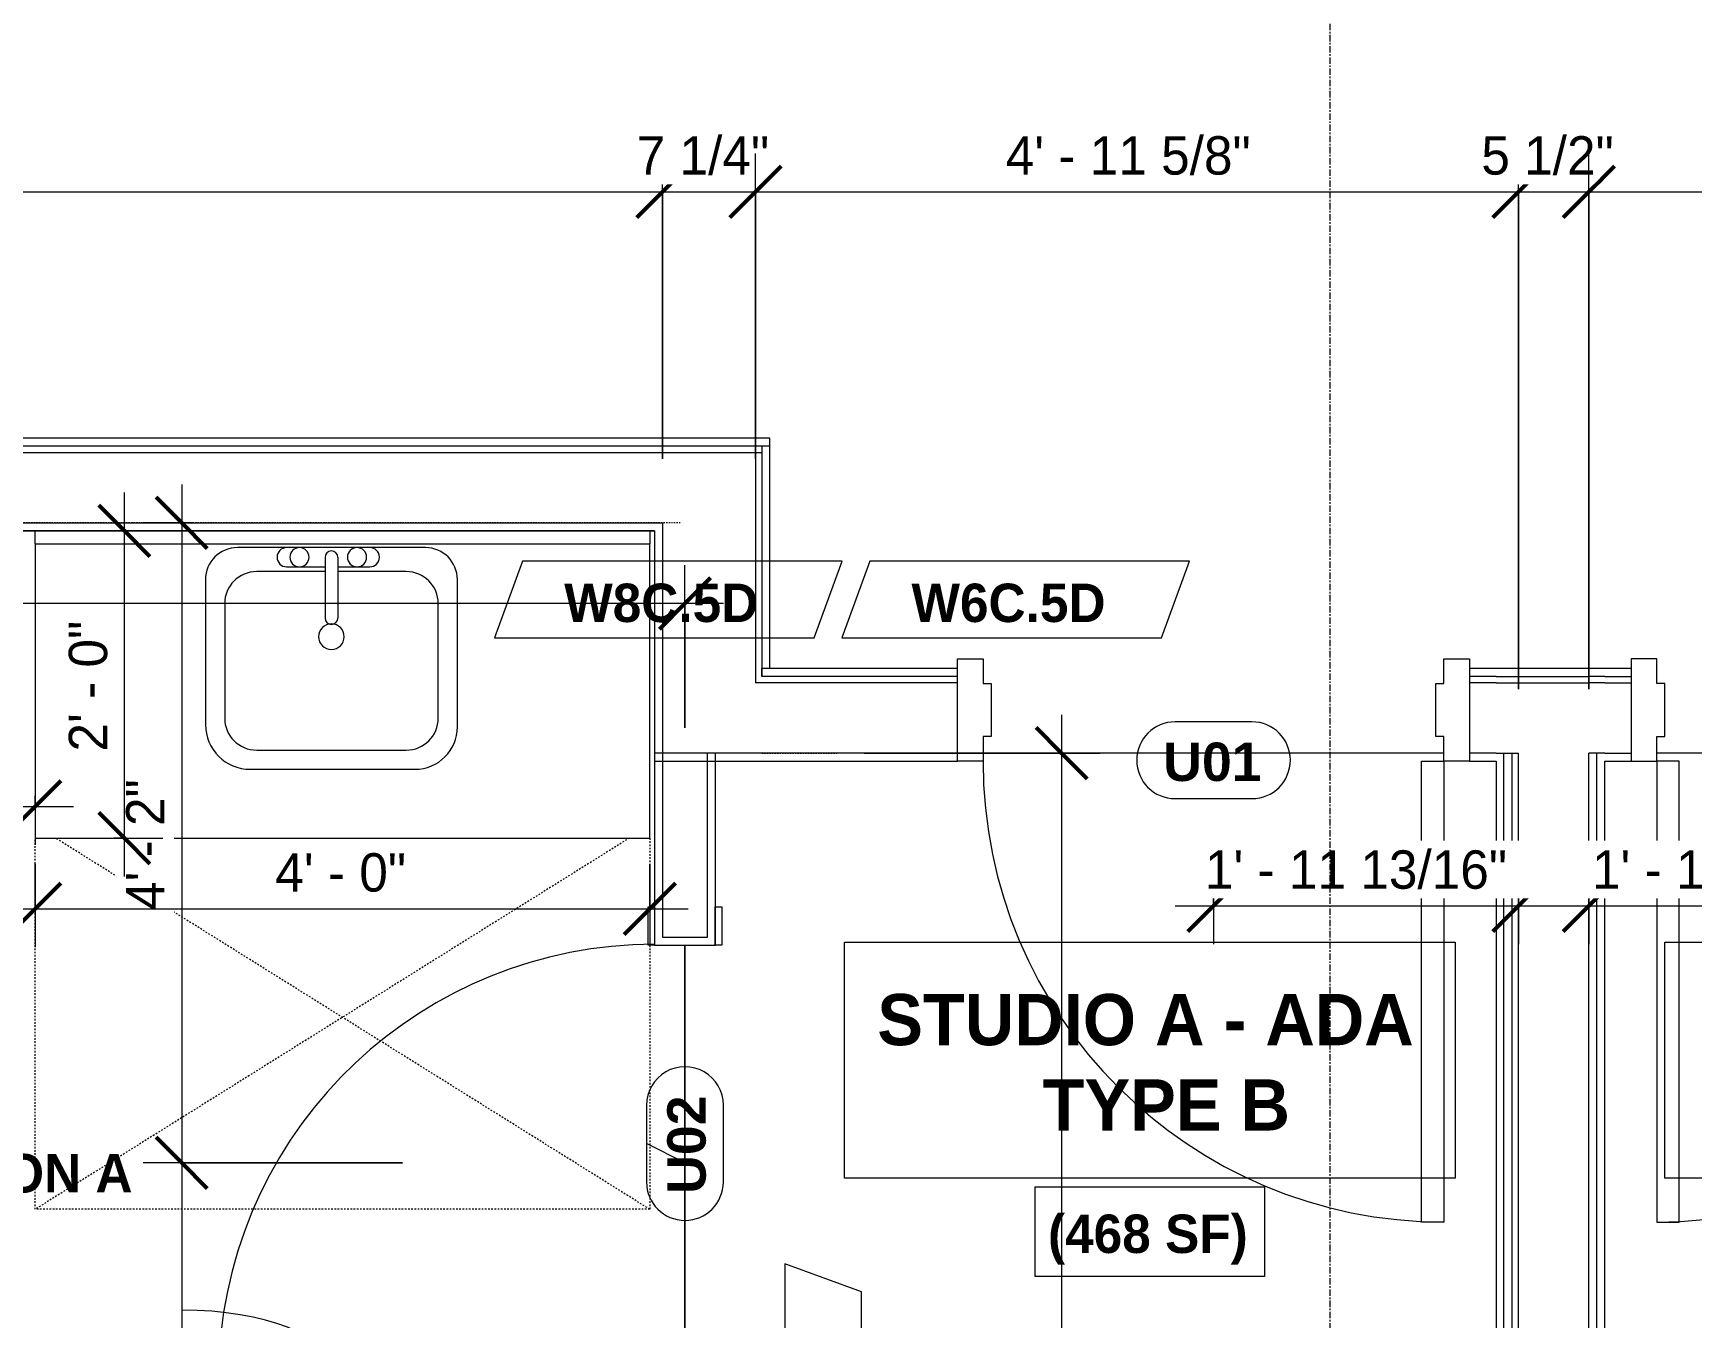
# Model space of a CAD drawing. Header units: inches. Extents: x -4058 to -1781, y 9814 to 12264.
# Drawn here: x -3255.6 to -3126.1, y 10311.9 to 10412.3 of the extents above; entities that cross this region are included whole.
import ezdxf

# ---------------------------------------------------------------- set-up
doc = ezdxf.new("R2010")
doc.units = ezdxf.units.IN
doc.header["$MEASUREMENT"] = 0
for name, pattern in [('Dash', [0.25, 0.125, -0.125]), ('Dash 3_32_', [0.1875, 0.09375, -0.09375]), ('Grid Line 1_2_', [0.875, 0.5, -0.125, 0.125, -0.125])]:
    doc.linetypes.add(name, pattern=pattern)
for name, color, linetype, lineweight in [('0-1', 7, 'Continuous', 5), ('0-2', 7, 'Continuous', 9), ('A-ANNO-DIMS', 211, 'Continuous', 9), ('A-ANNO-DIMS-32', 211, 'Continuous', 9), ('A-AREA-IDEN', 2, 'Continuous', 9), ('A-DETL-1', 90, 'Dash 3_32_', 9), ('A-DOOR-1', 7, 'Continuous', 9), ('A-DOOR-2', 31, 'Continuous', 9), ('A-DOOR-FRAM-1', 7, 'Continuous', 9), ('A-DOOR-IDEN', 31, 'Continuous', 9), ('A-FLOR-2', 192, 'Continuous', 9), ('A-GENM', 5, 'Continuous', 9), ('A-GENM-2', 147, 'Dash', 9), ('A-WALL-1', 7, 'Continuous', 9), ('A-WALL-2', 113, 'Continuous', 9), ('A-WALL-IDEN', 211, 'Continuous', 9), ('I-WALL-3', 7, 'Continuous', 9), ('P-SANR-FIXT', 6, 'Continuous', 9), ('Q-CASE', 31, 'Continuous', 9), ('S-GRID-1', 1, 'Grid Line 1_2_', 9)]:
    doc.layers.add(name, color=color, linetype=linetype, lineweight=lineweight)
doc.styles.add('Arial_B', font='arialbd.ttf', dxfattribs={"height": 3})
doc.styles.add('Century Gothic', font='ufonts.com_century-gothic.ttf', dxfattribs={"height": 3})
doc.styles.add('Century Gothic_B', font='GOTHICB.TTF', dxfattribs={"height": 4})
doc.styles.add('Century Gothic_B_1', font='GOTHICB.TTF', dxfattribs={"height": 3})
doc.dimstyles.new('MARKETING_DIMENSION', dxfattribs={"dimscale": 12, "dimtxt": 3.132505, "dimasz": 0.333333, "dimexe": 0.25, "dimexo": 0.166667, "dimgap": 0.041667, "dimtad": 1, "dimdec": 4, "dimrnd": 0.0625, "dimzin": 3, "dimdsep": 46, "dimlunit": 4, "dimtxsty": 'Century Gothic', "dimblk1": 'OBLIQUE', "dimblk2": 'OBLIQUE', "dimsah": 1, "dimcen": 0.09, "dimdle": 0.25, "dimazin": 0, "dimtfac": 1, "dimtdec": 4, "dimtix": 1, "dimtmove": 0, "dimatfit": 3, "dimfxl": 1, "dimtvp": 1, "dimtfill": 1, "dimfrac": 2, "dimtolj": 1, "dimtzin": 0, "dimarcsym": 2})
doc.dimstyles.new('THE_DIMENSION_STRING', dxfattribs={"dimscale": 12, "dimtxt": 3.132505, "dimasz": 0.333333, "dimexe": 0.25, "dimexo": 0.166667, "dimgap": 0.041667, "dimtad": 1, "dimdec": 4, "dimrnd": 0.0625, "dimzin": 3, "dimdsep": 46, "dimlunit": 4, "dimtxsty": 'Century Gothic', "dimblk1": 'OBLIQUE', "dimblk2": 'OBLIQUE', "dimsah": 1, "dimcen": 0.09, "dimdle": 0.25, "dimazin": 0, "dimtfac": 1, "dimtdec": 4, "dimtix": 1, "dimtmove": 0, "dimatfit": 3, "dimfxl": 1, "dimtvp": 1, "dimtfill": 1, "dimfrac": 2, "dimtolj": 1, "dimtzin": 0, "dimarcsym": 2})
doc.dimstyles.new('THE_DIMENSION_STRING_1', dxfattribs={"dimscale": 12, "dimtxt": 3.132505, "dimasz": 0.333333, "dimexe": 0.25, "dimexo": 0.166667, "dimgap": 0.041667, "dimtad": 1, "dimdec": 4, "dimrnd": 0.0625, "dimzin": 3, "dimdsep": 46, "dimlunit": 4, "dimtxsty": 'Century Gothic', "dimblk1": 'OBLIQUE', "dimblk2": 'OBLIQUE', "dimsah": 1, "dimcen": 0.09, "dimdle": 0.25, "dimazin": 0, "dimtfac": 1, "dimtdec": 4, "dimtix": 1, "dimtmove": 1, "dimatfit": 3, "dimfxl": 1, "dimtvp": 1, "dimtfill": 1, "dimfrac": 2, "dimtolj": 1, "dimtzin": 0, "dimarcsym": 2})
doc.dimstyles.new('THE_DIMENSION_STRING_3', dxfattribs={"dimscale": 12, "dimtxt": 3.132505, "dimasz": 0.333333, "dimexe": 0.25, "dimexo": 0.166667, "dimgap": 0.041667, "dimtad": 1, "dimdec": 4, "dimrnd": 0.0625, "dimzin": 3, "dimdsep": 46, "dimlunit": 4, "dimtxsty": 'Century Gothic', "dimblk1": 'OBLIQUE', "dimblk2": 'OBLIQUE', "dimsah": 1, "dimcen": 0.09, "dimdle": 0.25, "dimazin": 0, "dimtfac": 1, "dimtdec": 4, "dimtix": 1, "dimtmove": 0, "dimatfit": 3, "dimfxl": 1, "dimtvp": 1, "dimtfill": 1, "dimfrac": 2, "dimtolj": 1, "dimtzin": 0, "dimarcsym": 2})
doc.dimstyles.new('THE_DIMENSION_STRING_4', dxfattribs={"dimscale": 12, "dimtxt": 3.132505, "dimasz": 0.333333, "dimexe": 0.25, "dimexo": 0.166667, "dimgap": 0.041667, "dimtad": 1, "dimdec": 4, "dimrnd": 0.0625, "dimzin": 3, "dimdsep": 46, "dimlunit": 4, "dimtxsty": 'Century Gothic', "dimblk1": 'OBLIQUE', "dimblk2": 'OBLIQUE', "dimsah": 1, "dimcen": 0.09, "dimdle": 0.25, "dimazin": 0, "dimtfac": 1, "dimtdec": 4, "dimtix": 1, "dimtmove": 0, "dimatfit": 3, "dimfxl": 1, "dimtvp": 1, "dimtfill": 1, "dimfrac": 2, "dimtolj": 1, "dimtzin": 0, "dimarcsym": 2})

# ---------------------------------------------------------------- blocks, each defined once
blk = doc.blocks.new('HOLLOW METAL - UNIT DOOR-2191977-UNIT PLANS - 1ST FLOOR')
at = {"layer": 'A-DOOR-1'}
for p, q in [((16.25, -3.875), (18, -3.875)), ((16.25, -39.875), (16.25, -3.875)), ((18, -3.875), (18, -39.875)), ((18, -39.875), (16.25, -39.875))]:
    blk.add_line(p, q, dxfattribs=at)
blk.add_arc((18, -3.875), 36, 180, 270, dxfattribs=at)
at = {"layer": 'A-DOOR-FRAM-1'}
for p, q in [((-20, 4.125), (-18, 4.125)), ((-20, -3.875), (-20, 4.125)), ((-18, 4.125), (-18, 2.1875)), ((18, 4.125), (20, 4.125)), ((18, 2.1875), (18, 4.125)), ((20, 4.125), (20, -3.875)), ((-18, 2.1875), (-17.375, 2.1875)), ((-17.375, 2.1875), (-17.375, -1.9375)), ((17.375, 2.1875), (18, 2.1875)), ((17.375, -1.9375), (17.375, 2.1875)), ((-18, -1.9375), (-18, -3.875)), ((-17.375, -1.9375), (-18, -1.9375)), ((18, -1.9375), (17.375, -1.9375)), ((18, -3.875), (18, -1.9375)), ((-18, -3.875), (-20, -3.875)), ((20, -3.875), (18, -3.875))]:
    blk.add_line(p, q, dxfattribs=at)
blk = doc.blocks.new('HOLLOW METAL - UNIT DOOR-2191978-UNIT PLANS - 1ST FLOOR')
at = {"layer": 'A-DOOR-1'}
for p, q in [((18, 39.875), (16.25, 39.875)), ((16.25, 39.875), (16.25, 3.875)), ((18, 3.875), (18, 39.875)), ((16.25, 3.875), (18, 3.875))]:
    blk.add_line(p, q, dxfattribs=at)
blk.add_arc((18, 3.875), 36, 90, 180, dxfattribs=at)
at = {"layer": 'A-DOOR-FRAM-1'}
for p, q in [((-18, 3.875), (-20, 3.875)), ((-20, 3.875), (-20, -4.125)), ((-18, 1.9375), (-18, 3.875)), ((18, 3.875), (18, 1.9375)), ((20, 3.875), (18, 3.875)), ((20, -4.125), (20, 3.875)), ((-17.375, 1.9375), (-18, 1.9375)), ((-17.375, -2.1875), (-17.375, 1.9375)), ((18, 1.9375), (17.375, 1.9375)), ((17.375, 1.9375), (17.375, -2.1875)), ((-18, -4.125), (-18, -2.1875)), ((-18, -2.1875), (-17.375, -2.1875)), ((17.375, -2.1875), (18, -2.1875)), ((18, -2.1875), (18, -4.125)), ((-20, -4.125), (-18, -4.125)), ((18, -4.125), (20, -4.125))]:
    blk.add_line(p, q, dxfattribs=at)
blk = doc.blocks.new('CTR - 1st Phase - Common Walls_rvt-1-UNIT PLANS - 1ST FLOOR')
at = {"layer": 'A-WALL-1'}
for p, q in [((-3412.76, 10380.04), (-3207.1, 10380.04)), ((-3207.1, 10380.04), (-3198.72, 10380.04)), ((-3198.72, 10380.04), (-3198.1, 10380.04)), ((-3198.72, 10380.04), (-3198.72, 10379.54)), ((-3198.72, 10380.04), (-3198.72, 10379.54)), ((-3412.76, 10379.54), (-3207.1, 10379.54)), ((-3207.1, 10379.54), (-3206.47, 10379.54)), ((-3206.47, 10379.54), (-3199.22, 10379.54)), ((-3199.22, 10379.54), (-3198.72, 10379.54)), ((-3199.22, 10379.54), (-3199.22, 10361.54)), ((-3198.72, 10379.54), (-3198.72, 10362.66)), ((-3334.79, 10374.04), (-3207.1, 10374.04)), ((-3207.1, 10374.04), (-3206.47, 10374.04)), ((-3206.47, 10374.04), (-3206.47, 10356.04)), ((-3198.1, 10362.66), (-3198.72, 10362.66)), ((-3198.72, 10362.04), (-3198.72, 10362.66)), ((-3198.72, 10362.66), (-3198.72, 10362.04)), ((-3198.1, 10362.04), (-3198.72, 10362.04)), ((-3183.44, 10362.04), (-3198.1, 10362.04)), ((-3141.37, 10362.04), (-3143.44, 10362.04)), ((-3141.37, 10362.04), (-3134.12, 10362.04)), ((-3132.87, 10362.04), (-3134.12, 10362.04)), ((-3132.87, 10362.04), (-3130.81, 10362.04)), ((-3198.72, 10361.54), (-3199.22, 10361.54)), ((-3198.1, 10361.54), (-3198.72, 10361.54)), ((-3183.44, 10361.54), (-3198.1, 10361.54)), ((-3141.37, 10361.54), (-3143.44, 10361.54)), ((-3141.37, 10361.54), (-3139.62, 10361.54)), ((-3139.62, 10361.54), (-3134.12, 10361.54)), ((-3132.87, 10361.54), (-3134.12, 10361.54)), ((-3132.87, 10361.54), (-3130.81, 10361.54)), ((-3199.22, 10356.04), (-3206.47, 10356.04)), ((-3198.1, 10356.04), (-3199.22, 10356.04)), ((-3183.44, 10356.04), (-3198.1, 10356.04)), ((-3141.37, 10356.04), (-3143.44, 10356.04)), ((-3141.37, 10356.04), (-3140.75, 10356.04)), ((-3140.75, 10017.09), (-3140.75, 10356.04)), ((-3140.75, 10356.04), (-3140.12, 10356.04)), ((-3140.12, 10017.09), (-3140.12, 10356.04)), ((-3140.12, 10356.04), (-3139.62, 10356.04)), ((-3139.62, 10017.09), (-3139.62, 10356.04)), ((-3134.12, 10017.09), (-3134.12, 10356.04)), ((-3133.5, 10356.04), (-3134.12, 10356.04)), ((-3133.5, 10017.09), (-3133.5, 10356.04)), ((-3132.87, 10356.04), (-3133.5, 10356.04)), ((-3132.87, 10356.04), (-3130.81, 10356.04))]:
    blk.add_line(p, q, dxfattribs=at)
at = {"layer": 'I-WALL-3'}
for p, q in [((-3207.1, 10380.66), (-3412.76, 10380.66)), ((-3198.1, 10380.66), (-3207.1, 10380.66)), ((-3198.1, 10380.04), (-3198.1, 10380.66)), ((-3198.1, 10362.66), (-3198.1, 10380.04)), ((-3295.79, 10373.41), (-3207.1, 10373.41)), ((-3207.1, 10373.41), (-3207.1, 10355.41)), ((-3183.44, 10362.66), (-3198.1, 10362.66)), ((-3141.37, 10362.66), (-3143.44, 10362.66)), ((-3134.12, 10362.66), (-3141.37, 10362.66)), ((-3133.5, 10362.66), (-3134.12, 10362.66)), ((-3132.87, 10362.66), (-3133.5, 10362.66)), ((-3130.81, 10362.66), (-3132.87, 10362.66)), ((-3207.1, 10355.41), (-3206.47, 10355.41)), ((-3206.47, 10355.41), (-3198.1, 10355.41)), ((-3198.1, 10355.41), (-3183.44, 10355.41)), ((-3143.44, 10355.41), (-3141.37, 10355.41)), ((-3141.37, 10355.41), (-3141.37, 10017.09)), ((-3132.87, 10017.09), (-3132.87, 10355.41)), ((-3132.87, 10355.41), (-3130.81, 10355.41))]:
    blk.add_line(p, q, dxfattribs=at)
at = {"layer": '0-2'}
blk.add_blockref('HOLLOW METAL - UNIT DOOR-2191977-UNIT PLANS - 1ST FLOOR', (-3163.44, 10359.29), dxfattribs=at)
at = {"layer": '0-2', "rotation": 180}
blk.add_blockref('HOLLOW METAL - UNIT DOOR-2191978-UNIT PLANS - 1ST FLOOR', (-3110.81, 10359.29), dxfattribs=at)
blk = doc.blocks.new('M_Sink Vanity-Square - 500 x 440mm-1352614-UNIT PLANS - 1ST FLOOR')
at = {"layer": 'P-SANR-FIXT'}
for p, q in [((7.96, 7.09), (-6.72, 7.09)), ((3.62, 7.09), (-2.88, 7.09)), ((0.12, 5.22), (-5.22, 5.22)), ((-2.88, 5.59), (0.12, 5.59)), ((0.12, 6.33), (0.12, 1.59)), ((1.12, 6.33), (1.12, 1.59)), ((1.12, 5.59), (3.62, 5.59)), ((6.46, 5.22), (1.12, 5.22)), ((-9.22, 4.59), (-9.22, -6.73)), ((10.46, -6.91), (10.46, 4.59)), ((-7.72, 2.72), (-7.72, -6.23)), ((8.96, -6.23), (8.96, 2.72)), ((-5.22, -8.73), (6.46, -8.73)), ((-5.72, -10.23), (7.14, -10.23))]:
    blk.add_line(p, q, dxfattribs=at)
for centre, radius, start, end in [((-6.72, 4.59), 2.5, 90, 180), ((-2.88, 6.34), 0.75, 90, 270), ((-1.88, 6.34), 0.75, 360, 180), ((0.62, 6.33), 0.5, 360, 180), ((2.62, 6.34), 0.75, 360, 180), ((3.62, 6.34), 0.75, 270, 90), ((7.96, 4.59), 2.5, 360, 90), ((-5.22, 2.72), 2.5, 90, 180), ((-1.88, 6.34), 0.75, 180, 0), ((2.62, 6.34), 0.75, 180, 360), ((6.46, 2.72), 2.5, 0, 90), ((0.62, 1.59), 0.5, 180, 0), ((0.62, 0.13), 1, 360, 180), ((0.62, 0.13), 1, 180, 0), ((-5.22, -6.23), 2.5, 180, 270), ((6.46, -6.23), 2.5, 270, 0), ((-5.72, -6.73), 3.5, 180, 270), ((7.14, -6.91), 3.32, 270, 0)]:
    blk.add_arc(centre, radius, start, end, dxfattribs=at)
blk = doc.blocks.new('Bath Vanity - Bath Vanity 48_-2551079-UNIT PLANS - 1ST FLOOR')
at = {"layer": 'Q-CASE'}
for p, q in [((-23.26, -1), (-23.26, -24)), ((24.74, -24), (24.74, -1)), ((-23.26, -24), (24.74, -24))]:
    blk.add_line(p, q, dxfattribs=at)
blk = doc.blocks.new('ADA Clearances - 30_x48_-V47-UNIT PLANS - 1ST FLOOR')
at = {"layer": 'A-GENM-2'}
for p, q in [((15, 24), (-14, -22.41)), ((-14, 24), (-8.63, 24)), ((-5.63, 24), (15, 24)), ((15, 24), (15, -24)), ((-14, 22.41), (15, -24)), ((15, -24), (-14, -24))]:
    blk.add_line(p, q, dxfattribs=at)
blk = doc.blocks.new('BATHROOM MIRROR - BATHROOM MIRROR 48_-3124766-UNIT PLANS - 1ST FLOOR')
at = {"layer": 'Q-CASE'}
for p, q in [((24.74, 24), (-23.26, 24)), ((-23.26, 23), (-23.26, 24)), ((24.74, 24), (24.74, 23)), ((-23.26, 23), (24.74, 23))]:
    blk.add_line(p, q, dxfattribs=at)
blk = doc.blocks.new('SWING - SINGLE - FLUSH - SWING - FLUSH - 2-10 x 6-8 - PRIVACY-4202132-UNIT PLANS - 1ST FLOOR')
at = {"layer": 'A-DOOR-2'}
for p, q in [((-20, 2.37), (-20, 2.87)), ((-20, 2.87), (-17, 2.87)), ((-17, 2.87), (-17, 2.37)), ((17, 2.37), (17, 2.87)), ((17, 2.87), (20, 2.87)), ((20, 2.87), (20, 2.37)), ((-17, 2.37), (-20, 2.37)), ((20, 2.37), (17, 2.37)), ((-20, -2.38), (-17, -2.38)), ((-20, -2.88), (-20, -2.38)), ((-17, -2.38), (-17, -2.88)), ((15, -2.38), (15, -36.38)), ((17, -2.38), (15, -2.38)), ((17, -2.38), (17, -36.38)), ((17, -2.38), (20, -2.38)), ((17, -2.88), (17, -2.38)), ((20, -2.38), (20, -2.88)), ((-17, -2.88), (-20, -2.88)), ((20, -2.88), (17, -2.88)), ((17, -36.38), (15, -36.38))]:
    blk.add_line(p, q, dxfattribs=at)
blk.add_arc((17, -2.38), 34.07, 180, 266.6343, dxfattribs=at)
blk = doc.blocks.new('DIMBLOCK33-UNIT PLANS - 1ST FLOOR')
at = {"layer": 'A-ANNO-DIMS-32', "lineweight": 50}
for p, q in [((-3244.03, 10374.04), (-3246.03, 10376.04)), ((-3244.03, 10374.04), (-3242.03, 10372.04)), ((-3244.03, 10324.04), (-3246.03, 10326.04)), ((-3244.03, 10324.04), (-3242.03, 10322.04))]:
    blk.add_line(p, q, dxfattribs=at)
at = {"layer": 'A-ANNO-DIMS-32'}
for p, q in [((-3244.03, 10377.04), (-3244.03, 10324.04)), ((-3243.2, 10374.04), (-3247.03, 10374.04)), ((-3244.03, 10374.04), (-3243.2, 10374.04)), ((-3226.78, 10324.04), (-3247.03, 10324.04)), ((-3244.03, 10324.04), (-3226.78, 10324.04))]:
    blk.add_line(p, q, dxfattribs=at)
at = {"layer": 'A-ANNO-DIMS-32', "color": 0, "insert": (-3248.38, 10343.79), "char_height": 3, "width": 12.5897, "attachment_point": 1, "rotation": 90, "line_spacing_factor": 0.984502, "style": 'Century Gothic', "bg_fill": 3, "box_fill_scale": 1.25, "bg_fill_color": 256, "bg_fill_true_color": 13158600, "bg_fill_transparency": 0}
blk.add_mtext('4\' - 2"', dxfattribs=at)
blk = doc.blocks.new('_Oblique')
at = {"color": 0, "linetype": 'ByBlock', "lineweight": -2}
blk.add_line((-0.5, -0.5), (0.5, 0.5), dxfattribs=at)
blk = doc.blocks.new('DIMBLOCK34-UNIT PLANS - 1ST FLOOR')
at = {"layer": 'A-ANNO-DIMS-32', "lineweight": 50}
for p, q in [((-3244.03, 10324.04), (-3246.03, 10326.04)), ((-3244.03, 10324.04), (-3242.03, 10322.04)), ((-3244.03, 10301.04), (-3246.03, 10303.04)), ((-3244.03, 10301.04), (-3242.03, 10299.04))]:
    blk.add_line(p, q, dxfattribs=at)
at = {"layer": 'A-ANNO-DIMS-32'}
for p, q in [((-3226.78, 10324.04), (-3247.03, 10324.04)), ((-3244.03, 10324.04), (-3244.03, 10301.04)), ((-3244.03, 10324.04), (-3226.78, 10324.04)), ((-3243.2, 10301.04), (-3247.03, 10301.04)), ((-3244.03, 10301.04), (-3243.2, 10301.04))]:
    blk.add_line(p, q, dxfattribs=at)
blk.add_ellipse((-3244.03, 10307.96), major_axis=(11.7, 0), ratio=0.391161, start_param=0, end_param=1.570796, dxfattribs=at)
at = {"layer": 'A-ANNO-DIMS-32', "color": 0, "insert": (-3233.72, 10295.14), "char_height": 3, "width": 15.394, "attachment_point": 1, "rotation": 90, "line_spacing_factor": 0.984502, "style": 'Century Gothic', "bg_fill": 3, "box_fill_scale": 1.25, "bg_fill_color": 256, "bg_fill_true_color": 13158600, "bg_fill_transparency": 0}
blk.add_mtext('1\' - 11"', dxfattribs=at)
blk = doc.blocks.new('DIMBLOCK69-UNIT PLANS - 1ST FLOOR')
at = {"layer": 'A-ANNO-DIMS-32'}
for p, q in [((-3255.47, 10347.41), (-3255.47, 10340.88)), ((-3255.47, 10343.88), (-3255.47, 10347.41)), ((-3207.47, 10347.41), (-3207.47, 10340.88)), ((-3207.47, 10343.88), (-3207.47, 10347.41)), ((-3258.47, 10343.88), (-3204.47, 10343.88))]:
    blk.add_line(p, q, dxfattribs=at)
at = {"layer": 'A-ANNO-DIMS-32', "lineweight": 50}
for p, q in [((-3255.47, 10343.88), (-3253.47, 10345.88)), ((-3207.47, 10343.88), (-3205.47, 10345.88)), ((-3255.47, 10343.88), (-3257.47, 10341.88)), ((-3207.47, 10343.88), (-3209.47, 10341.88))]:
    blk.add_line(p, q, dxfattribs=at)
at = {"layer": 'A-ANNO-DIMS-32', "color": 0, "insert": (-3236.72, 10348.23), "char_height": 3, "width": 12.5897, "attachment_point": 1, "line_spacing_factor": 0.984502, "style": 'Century Gothic', "bg_fill": 3, "box_fill_scale": 1.25, "bg_fill_color": 256, "bg_fill_true_color": 13158600, "bg_fill_transparency": 0}
blk.add_mtext('4\' - 0"', dxfattribs=at)
blk = doc.blocks.new('DIMBLOCK70-UNIT PLANS - 1ST FLOOR')
at = {"layer": 'A-ANNO-DIMS-32'}
for p, q in [((-3248.51, 10346.41), (-3248.51, 10376.41)), ((-3249.33, 10373.41), (-3245.51, 10373.41)), ((-3248.51, 10373.41), (-3249.33, 10373.41)), ((-3249.33, 10349.41), (-3245.51, 10349.41)), ((-3248.51, 10349.41), (-3249.33, 10349.41))]:
    blk.add_line(p, q, dxfattribs=at)
at = {"layer": 'A-ANNO-DIMS-32', "lineweight": 50}
for p, q in [((-3248.51, 10373.41), (-3250.51, 10375.41)), ((-3248.51, 10373.41), (-3246.51, 10371.41)), ((-3248.51, 10349.41), (-3250.51, 10351.41)), ((-3248.51, 10349.41), (-3246.51, 10347.41))]:
    blk.add_line(p, q, dxfattribs=at)
at = {"layer": 'A-ANNO-DIMS-32', "color": 0, "insert": (-3252.85, 10356.17), "char_height": 3, "width": 12.5897, "attachment_point": 1, "rotation": 90, "line_spacing_factor": 0.984502, "style": 'Century Gothic', "bg_fill": 3, "box_fill_scale": 1.25, "bg_fill_color": 256, "bg_fill_true_color": 13158600, "bg_fill_transparency": 0}
blk.add_mtext('2\' - 0"', dxfattribs=at)
blk = doc.blocks.new('DIMBLOCK283-UNIT PLANS - 1ST FLOOR')
at = {"layer": 'A-ANNO-DIMS-32', "lineweight": 50}
for p, q in [((-3291.66, 10351.88), (-3289.66, 10353.88)), ((-3255.47, 10351.88), (-3253.47, 10353.88)), ((-3291.66, 10351.88), (-3293.66, 10349.88)), ((-3255.47, 10351.88), (-3257.47, 10349.88))]:
    blk.add_line(p, q, dxfattribs=at)
at = {"layer": 'A-ANNO-DIMS-32'}
for p, q in [((-3291.66, 10352.71), (-3291.66, 10348.88)), ((-3291.66, 10351.88), (-3291.66, 10352.71)), ((-3255.47, 10352.71), (-3255.47, 10348.88)), ((-3255.47, 10351.88), (-3255.47, 10352.71)), ((-3294.66, 10351.88), (-3252.47, 10351.88))]:
    blk.add_line(p, q, dxfattribs=at)
at = {"layer": 'A-ANNO-DIMS-32', "color": 0, "insert": (-3281.08, 10350.3), "char_height": 3, "width": 18.0194, "attachment_point": 1, "line_spacing_factor": 0.984502, "style": 'Century Gothic', "bg_fill": 3, "box_fill_scale": 1.25, "bg_fill_color": 256, "bg_fill_true_color": 13158600, "bg_fill_transparency": 0}
blk.add_mtext('33" MIN', dxfattribs=at)
at = {"layer": 'A-ANNO-DIMS-32', "color": 0, "insert": (-3283.81, 10356.23), "char_height": 3, "width": 24.5827, "attachment_point": 1, "line_spacing_factor": 0.984502, "style": 'Century Gothic', "bg_fill": 3, "box_fill_scale": 1.25, "bg_fill_color": 256, "bg_fill_true_color": 13158600, "bg_fill_transparency": 0}
blk.add_mtext('3\' - 0 3/16"', dxfattribs=at)
blk = doc.blocks.new('Wall Tag - Arch Wall-3956453-UNIT PLANS - 1ST FLOOR')
at = {"layer": 'A-WALL-IDEN'}
for p, q in [((-0.3561, 0.0937), (-0.4244, -0.0937)), ((0.4244, 0.0937), (-0.3561, 0.0937)), ((0.3561, -0.0937), (0.4244, 0.0937)), ((-0.4244, -0.0937), (0.3561, -0.0937))]:
    blk.add_line(p, q, dxfattribs=at)
blk = doc.blocks.new('Door Tag - Type Mark-2601225-UNIT PLANS - 1ST FLOOR')
at = {"layer": 'A-DOOR-IDEN'}
for p, q in [((0.09375, 0.09375), (-0.09375, 0.09375)), ((-0.09375, -0.09375), (0.09375, -0.09375))]:
    blk.add_line(p, q, dxfattribs=at)
for centre, start, end in [((-0.09375, 0), 90, 270), ((0.09375, 0), 270, 90)]:
    blk.add_arc(centre, 0.09375, start, end, dxfattribs=at)
blk = doc.blocks.new('DIMBLOCK693-UNIT PLANS - 1ST FLOOR')
at = {"layer": 'A-ANNO-DIMS-32', "lineweight": 50}
for p, q in [((-3175.3, 10356.04), (-3177.3, 10358.04)), ((-3175.3, 10356.04), (-3173.3, 10354.04)), ((-3175.3, 10255.04), (-3177.3, 10257.04)), ((-3175.3, 10255.04), (-3173.3, 10253.04))]:
    blk.add_line(p, q, dxfattribs=at)
at = {"layer": 'A-ANNO-DIMS-32'}
for p, q in [((-3175.3, 10359.04), (-3175.3, 10252.04)), ((-3190.72, 10356.04), (-3172.3, 10356.04)), ((-3175.3, 10356.04), (-3190.72, 10356.04)), ((-3179.72, 10255.04), (-3172.3, 10255.04)), ((-3175.3, 10255.04), (-3179.72, 10255.04))]:
    blk.add_line(p, q, dxfattribs=at)
at = {"layer": 'A-ANNO-DIMS-32', "color": 0, "insert": (-3179.64, 10300.29), "char_height": 3, "width": 12.5897, "attachment_point": 1, "rotation": 90, "line_spacing_factor": 0.984502, "style": 'Century Gothic', "bg_fill": 3, "box_fill_scale": 1.25, "bg_fill_color": 256, "bg_fill_true_color": 13158600, "bg_fill_transparency": 0}
blk.add_mtext('8\' - 5"', dxfattribs=at)
blk = doc.blocks.new('DIMBLOCK907-UNIT PLANS - 1ST FLOOR')
at = {"layer": 'A-ANNO-DIMS-32', "lineweight": 50}
for p, q in [((-3134.12, 10344.11), (-3132.12, 10346.11)), ((-3110.81, 10344.11), (-3108.81, 10346.11)), ((-3134.12, 10344.11), (-3136.12, 10342.11)), ((-3110.81, 10344.11), (-3112.81, 10342.11))]:
    blk.add_line(p, q, dxfattribs=at)
at = {"layer": 'A-ANNO-DIMS-32'}
for p, q in [((-3134.12, 10344.94), (-3134.12, 10341.11)), ((-3134.12, 10344.11), (-3134.12, 10344.94)), ((-3110.81, 10344.94), (-3110.81, 10341.11)), ((-3110.81, 10344.11), (-3110.81, 10344.94)), ((-3137.12, 10344.11), (-3107.81, 10344.11))]:
    blk.add_line(p, q, dxfattribs=at)
at = {"layer": 'A-ANNO-DIMS-32', "color": 0, "insert": (-3133.88, 10348.45), "char_height": 3, "width": 27.387, "attachment_point": 1, "line_spacing_factor": 0.984502, "style": 'Century Gothic', "bg_fill": 3, "box_fill_scale": 1.25, "bg_fill_color": 256, "bg_fill_true_color": 13158600, "bg_fill_transparency": 0}
blk.add_mtext('1\' - 11 5/16"', dxfattribs=at)
blk = doc.blocks.new('DIMBLOCK908-UNIT PLANS - 1ST FLOOR')
at = {"layer": 'A-ANNO-DIMS-32', "lineweight": 50}
for p, q in [((-3163.44, 10344.11), (-3161.44, 10346.11)), ((-3139.62, 10344.11), (-3137.62, 10346.11)), ((-3163.44, 10344.11), (-3165.44, 10342.11)), ((-3139.62, 10344.11), (-3141.62, 10342.11))]:
    blk.add_line(p, q, dxfattribs=at)
at = {"layer": 'A-ANNO-DIMS-32'}
for p, q in [((-3163.44, 10344.94), (-3163.44, 10341.11)), ((-3163.44, 10344.11), (-3163.44, 10344.94)), ((-3139.62, 10344.94), (-3139.62, 10341.11)), ((-3139.62, 10344.11), (-3139.62, 10344.94)), ((-3166.44, 10344.11), (-3136.62, 10344.11))]:
    blk.add_line(p, q, dxfattribs=at)
at = {"layer": 'A-ANNO-DIMS-32', "color": 0, "insert": (-3164.11, 10348.45), "char_height": 3, "width": 30.1914, "attachment_point": 1, "line_spacing_factor": 0.984502, "style": 'Century Gothic', "bg_fill": 3, "box_fill_scale": 1.25, "bg_fill_color": 256, "bg_fill_true_color": 13158600, "bg_fill_transparency": 0}
blk.add_mtext('1\' - 11 13/16"', dxfattribs=at)
blk = doc.blocks.new('DIMBLOCK921-UNIT PLANS - 1ST FLOOR')
at = {"layer": 'A-ANNO-DIMS-32'}
for p, q in [((-3336.54, 10379.04), (-3336.54, 10402.89)), ((-3206.47, 10379.04), (-3206.47, 10402.89)), ((-3336.54, 10399.89), (-3206.47, 10399.89)), ((-3336.54, 10399.89), (-3336.54, 10379.04)), ((-3206.47, 10399.89), (-3206.47, 10379.04))]:
    blk.add_line(p, q, dxfattribs=at)
at = {"layer": 'A-ANNO-DIMS-32', "lineweight": 50}
for p, q in [((-3336.54, 10399.89), (-3334.54, 10401.89)), ((-3206.47, 10399.89), (-3204.47, 10401.89)), ((-3336.54, 10399.89), (-3338.54, 10397.89)), ((-3206.47, 10399.89), (-3208.47, 10397.89))]:
    blk.add_line(p, q, dxfattribs=at)
at = {"layer": 'A-ANNO-DIMS-32', "color": 0, "insert": (-3284.08, 10404.24), "char_height": 3, "width": 30.1914, "attachment_point": 1, "line_spacing_factor": 0.984502, "style": 'Century Gothic', "bg_fill": 3, "box_fill_scale": 1.25, "bg_fill_color": 256, "bg_fill_true_color": 13158600, "bg_fill_transparency": 0}
blk.add_mtext('10\' - 10 1/16"', dxfattribs=at)
blk = doc.blocks.new('DIMBLOCK922-UNIT PLANS - 1ST FLOOR')
at = {"layer": 'A-ANNO-DIMS-32'}
for p, q in [((-3206.47, 10379.04), (-3206.47, 10402.89)), ((-3199.22, 10379.04), (-3199.22, 10402.89)), ((-3206.47, 10399.89), (-3199.22, 10399.89)), ((-3206.47, 10399.89), (-3206.47, 10379.04)), ((-3199.22, 10399.89), (-3199.22, 10379.04))]:
    blk.add_line(p, q, dxfattribs=at)
at = {"layer": 'A-ANNO-DIMS-32', "lineweight": 50}
for p, q in [((-3206.47, 10399.89), (-3204.47, 10401.89)), ((-3199.22, 10399.89), (-3197.22, 10401.89)), ((-3206.47, 10399.89), (-3208.47, 10397.89)), ((-3199.22, 10399.89), (-3201.22, 10397.89))]:
    blk.add_line(p, q, dxfattribs=at)
at = {"layer": 'A-ANNO-DIMS-32', "color": 0, "insert": (-3208.49, 10404.24), "char_height": 3, "width": 13.5444, "attachment_point": 1, "line_spacing_factor": 0.984502, "style": 'Century Gothic', "bg_fill": 3, "box_fill_scale": 1.25, "bg_fill_color": 256, "bg_fill_true_color": 13158600, "bg_fill_transparency": 0}
blk.add_mtext('7 1/4"', dxfattribs=at)
blk = doc.blocks.new('DIMBLOCK923-UNIT PLANS - 1ST FLOOR')
at = {"layer": 'A-ANNO-DIMS-32'}
for p, q in [((-3199.22, 10379.04), (-3199.22, 10402.89)), ((-3139.62, 10361.04), (-3139.62, 10402.89)), ((-3199.22, 10399.89), (-3139.62, 10399.89)), ((-3199.22, 10399.89), (-3199.22, 10379.04)), ((-3139.62, 10399.89), (-3139.62, 10361.04))]:
    blk.add_line(p, q, dxfattribs=at)
at = {"layer": 'A-ANNO-DIMS-32', "lineweight": 50}
for p, q in [((-3199.22, 10399.89), (-3197.22, 10401.89)), ((-3139.62, 10399.89), (-3137.62, 10401.89)), ((-3199.22, 10399.89), (-3201.22, 10397.89)), ((-3139.62, 10399.89), (-3141.62, 10397.89))]:
    blk.add_line(p, q, dxfattribs=at)
at = {"layer": 'A-ANNO-DIMS-32', "color": 0, "insert": (-3179.67, 10404.24), "char_height": 3, "width": 24.5827, "attachment_point": 1, "line_spacing_factor": 0.984502, "style": 'Century Gothic', "bg_fill": 3, "box_fill_scale": 1.25, "bg_fill_color": 256, "bg_fill_true_color": 13158600, "bg_fill_transparency": 0}
blk.add_mtext('4\' - 11 5/8"', dxfattribs=at)
blk = doc.blocks.new('DIMBLOCK924-UNIT PLANS - 1ST FLOOR')
at = {"layer": 'A-ANNO-DIMS-32'}
for p, q in [((-3139.62, 10361.04), (-3139.62, 10402.89)), ((-3134.12, 10361.04), (-3134.12, 10402.89)), ((-3139.62, 10399.89), (-3134.12, 10399.89)), ((-3139.62, 10399.89), (-3139.62, 10361.04)), ((-3134.12, 10399.89), (-3134.12, 10361.04))]:
    blk.add_line(p, q, dxfattribs=at)
at = {"layer": 'A-ANNO-DIMS-32', "lineweight": 50}
for p, q in [((-3139.62, 10399.89), (-3137.62, 10401.89)), ((-3134.12, 10399.89), (-3132.12, 10401.89)), ((-3139.62, 10399.89), (-3141.62, 10397.89)), ((-3134.12, 10399.89), (-3136.12, 10397.89))]:
    blk.add_line(p, q, dxfattribs=at)
at = {"layer": 'A-ANNO-DIMS-32', "color": 0, "insert": (-3142.52, 10404.24), "char_height": 3, "width": 13.5444, "attachment_point": 1, "line_spacing_factor": 0.984502, "style": 'Century Gothic', "bg_fill": 3, "box_fill_scale": 1.25, "bg_fill_color": 256, "bg_fill_true_color": 13158600, "bg_fill_transparency": 0}
blk.add_mtext('5 1/2"', dxfattribs=at)
blk = doc.blocks.new('DIMBLOCK925-UNIT PLANS - 1ST FLOOR')
at = {"layer": 'A-ANNO-DIMS-32'}
for p, q in [((-3134.12, 10361.04), (-3134.12, 10402.89)), ((-3075.02, 10379.04), (-3075.02, 10402.89)), ((-3134.12, 10399.89), (-3075.02, 10399.89)), ((-3134.12, 10399.89), (-3134.12, 10361.04)), ((-3075.02, 10399.89), (-3075.02, 10379.04))]:
    blk.add_line(p, q, dxfattribs=at)
at = {"layer": 'A-ANNO-DIMS-32', "lineweight": 50}
for p, q in [((-3134.12, 10399.89), (-3132.12, 10401.89)), ((-3075.02, 10399.89), (-3073.02, 10401.89)), ((-3134.12, 10399.89), (-3136.12, 10397.89)), ((-3075.02, 10399.89), (-3077.02, 10397.89))]:
    blk.add_line(p, q, dxfattribs=at)
at = {"layer": 'A-ANNO-DIMS-32', "color": 0, "insert": (-3114.82, 10404.24), "char_height": 3, "width": 24.5827, "attachment_point": 1, "line_spacing_factor": 0.984502, "style": 'Century Gothic', "bg_fill": 3, "box_fill_scale": 1.25, "bg_fill_color": 256, "bg_fill_true_color": 13158600, "bg_fill_transparency": 0}
blk.add_mtext('4\' - 11 1/8"', dxfattribs=at)
blk = doc.blocks.new('DIMBLOCK1370-UNIT PLANS - 1ST FLOOR')
at = {"layer": 'A-ANNO-DIMS-32'}
for p, q in [((-3338.72, 10366.9), (-3338.72, 10370.73)), ((-3204.72, 10358.03), (-3204.72, 10370.73)), ((-3201.72, 10367.73), (-3341.72, 10367.73)), ((-3338.72, 10367.73), (-3338.72, 10366.9)), ((-3204.72, 10367.73), (-3204.72, 10358.03))]:
    blk.add_line(p, q, dxfattribs=at)
at = {"layer": 'A-ANNO-DIMS-32', "lineweight": 50}
for p, q in [((-3338.72, 10367.73), (-3336.72, 10369.73)), ((-3204.72, 10367.73), (-3202.72, 10369.73)), ((-3338.72, 10367.73), (-3340.72, 10365.73)), ((-3204.72, 10367.73), (-3206.72, 10365.73))]:
    blk.add_line(p, q, dxfattribs=at)
at = {"layer": 'A-ANNO-DIMS-32', "color": 0, "insert": (-3278.14, 10372.08), "char_height": 3, "width": 15.394, "attachment_point": 1, "line_spacing_factor": 0.984502, "style": 'Century Gothic', "bg_fill": 3, "box_fill_scale": 1.25, "bg_fill_color": 256, "bg_fill_true_color": 13158600, "bg_fill_transparency": 0}
blk.add_mtext('11\' - 2"', dxfattribs=at)

msp = doc.modelspace()

# ---------------------------------------------------------------- linework, layer by layer
at = {"layer": 'A-DETL-1'}
for p, q in [((-3205.08554, 10374.0394), (-3332.75818, 10374.0394)), ((-3198.72374, 10356.0394), (-3192.72374, 10356.0394))]:
    msp.add_line(p, q, dxfattribs=at)
at = {"layer": 'A-DOOR-IDEN'}
msp.add_line((-3204.72374, 10324.0394), (-3207.72374, 10325.54624), dxfattribs=at)
at = {"layer": 'A-FLOR-2'}
for p, q in [((-3255.47374, 10373.40981), (-3263.59127, 10373.40981)), ((-3207.09857, 10373.40981), (-3207.47374, 10373.40981)), ((-3145.43624, 10356.0394), (-3181.43624, 10356.0394)), ((-3092.81124, 10356.0394), (-3128.81124, 10356.0394)), ((-3204.72374, 10341.0394), (-3204.72374, 10307.0394)), ((-3204.72374, 10307.0394), (-3204.72374, 10341.0394))]:
    msp.add_line(p, q, dxfattribs=at)
at = {"layer": 'A-WALL-2'}
for p, q in [((-3207.09874, 10356.03481), (-3207.09874, 10341.0394)), ((-3202.34874, 10356.03481), (-3207.09874, 10356.03481)), ((-3206.47374, 10356.03481), (-3206.47374, 10341.6644)), ((-3202.97374, 10341.6644), (-3202.97374, 10356.03481)), ((-3202.34874, 10341.0394), (-3202.34874, 10356.03481)), ((-3207.09874, 10341.0394), (-3202.34874, 10341.0394)), ((-3206.47374, 10341.6644), (-3202.97374, 10341.6644))]:
    msp.add_line(p, q, dxfattribs=at)

# ---------------------------------------------------------------- block references
at = {"layer": '0-1'}
msp.add_blockref('CTR - 1st Phase - Common Walls_rvt-1-UNIT PLANS - 1ST FLOOR', (0, 0), dxfattribs=at)
at = {"layer": 'A-DOOR-2', "rotation": 269.9999999999656}
msp.add_blockref('SWING - SINGLE - FLUSH - SWING - FLUSH - 2-10 x 6-8 - PRIVACY-4202132-UNIT PLANS - 1ST FLOOR', (-3204.72374, 10324.0394), dxfattribs=at)
at = {"layer": 'A-DOOR-IDEN', "xscale": 31.99999999999999, "yscale": 31.99999999999999, "zscale": 31.99999999999999, "rotation": 89.99999999999955}
msp.add_blockref('Door Tag - Type Mark-2601225-UNIT PLANS - 1ST FLOOR', (-3204.72374, 10325.54624), dxfattribs=at)
at = {"layer": 'A-GENM', "rotation": 270.0000000000592}
msp.add_blockref('ADA Clearances - 30_x48_-V47-UNIT PLANS - 1ST FLOOR', (-3231.47374, 10335.40981), dxfattribs=at)
at = {"layer": 'A-WALL-IDEN', "xscale": 31.99999999999999, "yscale": 31.99999999999999, "zscale": 31.99999999999999}
for p in [(-3206.01675, 10368.0394), (-3178.89249, 10368.0394)]:
    msp.add_blockref('Wall Tag - Arch Wall-3956453-UNIT PLANS - 1ST FLOOR', p, dxfattribs=at)
at = {"layer": 'A-WALL-IDEN', "xscale": 31.99999999999999, "yscale": 31.99999999999999, "zscale": 31.99999999999999, "rotation": 89.99999999999955}
msp.add_blockref('Wall Tag - Arch Wall-3956453-UNIT PLANS - 1ST FLOOR', (-3193.9238, 10302.5618), dxfattribs=at)
at = {"layer": 'P-SANR-FIXT'}
msp.add_blockref('M_Sink Vanity-Square - 500 x 440mm-1352614-UNIT PLANS - 1ST FLOOR', (-3232.95322, 10365.01065), dxfattribs=at)
at = {"layer": 'Q-CASE'}
for name, p in [('BATHROOM MIRROR - BATHROOM MIRROR 48_-3124766-UNIT PLANS - 1ST FLOOR', (-3232.21144, 10349.40981)), ('Bath Vanity - Bath Vanity 48_-2551079-UNIT PLANS - 1ST FLOOR', (-3232.21144, 10373.4144))]:
    msp.add_blockref(name, p, dxfattribs=at)

# ---------------------------------------------------------------- texts
at = {"layer": 'A-DOOR-IDEN', "insert": (-3167.36812, 10356.87027), "char_height": 3, "width": 9.393, "attachment_point": 1, "style": 'Arial_B'}
msp.add_mtext('U01', dxfattribs=at)
at = {"layer": 'A-DOOR-IDEN', "insert": (-3206.10359, 10321.61436), "char_height": 3, "width": 9.393, "attachment_point": 1, "rotation": 90, "style": 'Arial_B'}
msp.add_mtext('U02', dxfattribs=at)
at = {"layer": 'A-WALL-IDEN', "char_height": 3, "width": 19.594, "attachment_point": 1, "style": 'Century Gothic_B_1'}
for s, insert in [('W8C.5D', (-3214.15236, 10369.28693)), ('W6C.5D', (-3187.02809, 10369.28693))]:
    msp.add_mtext(s, dxfattribs=dict(at, insert=insert))

# ---------------------------------------------------------------- next in the draw order: dimensions: what is measured, and where the dimension line sits
at = {"layer": 'A-ANNO-DIMS'}
for base, p1, p2, dimstyle, override, picture, middle in [((-3244.03188, 10324.0394), (-3241.20345, 10374.0394), (-3224.78422, 10324.0394), 'THE_DIMENSION_STRING', {"dimpost": '<>', "dimfxl": 52.626904}, 'DIMBLOCK33-UNIT PLANS - 1ST FLOOR', (-3246.06961, 10349.0394)), ((-3175.29825, 10255.0394), (-3192.72374, 10356.0394), (-3181.72374, 10255.0394), 'THE_DIMENSION_STRING_3', {"dimpost": '<>', "dimfxl": 101.597244}, 'DIMBLOCK693-UNIT PLANS - 1ST FLOOR', (-3177.37371, 10305.5394))]:
    dim = msp.add_linear_dim(base=base, p1=p1, p2=p2, angle=90, dimstyle=dimstyle, override=override, dxfattribs=at)
    dim.commit()
    dim.dimension.update_dxf_attribs({"geometry": picture, "text_midpoint": middle})
dim = msp.add_linear_dim(base=(-3110.81124, 10344.10693), p1=(-3134.12374, 10346.93536), p2=(-3110.81124, 10346.93536), dimstyle='THE_DIMENSION_STRING_4', override={"dimpost": '<>', "dimfxl": 23.3125}, dxfattribs=at)
dim.commit()
dim.dimension.update_dxf_attribs({"geometry": 'DIMBLOCK907-UNIT PLANS - 1ST FLOOR', "text_midpoint": (-3122.46749, 10346.3486)})

# ---------------------------------------------------------------- next in the draw order: linework, layer by layer
at = {"layer": 'A-AREA-IDEN', "flags": 128}
for points in [[(-3128.1835, 10341.28878), (-3080.48082, 10341.28878), (-3080.48082, 10322.83965), (-3128.1835, 10322.83965)], [(-3177.36829, 10322.16328), (-3159.44388, 10322.16328), (-3159.44388, 10315.16171), (-3177.36829, 10315.16171)]]:
    msp.add_lwpolyline(points, close=True, dxfattribs=at)

# ---------------------------------------------------------------- next in the draw order: texts
at = {"layer": 'A-AREA-IDEN', "attachment_point": 1}
for s, insert, char_height, width, style in [('STUDIO A - ADA', (-3189.69743, 10337.22878), 4, 51.51, 'Century Gothic_B'), ('TYPE B', (-3176.78076, 10330.56211), 4, 20.301, 'Century Gothic_B'), ('ST - BATH - OPTION A', (-3290.65819, 10324.7271), 3, 51.51, 'Century Gothic_B_1'), ('(468 SF)', (-3176.36829, 10319.99662), 3, 19.19, 'Century Gothic_B_1')]:
    msp.add_mtext(s, dxfattribs=dict(at, insert=insert, char_height=char_height, width=width, style=style))

# ---------------------------------------------------------------- next in the draw order: dimensions: what is measured, and where the dimension line sits
at = {"layer": 'A-ANNO-DIMS'}
for base, p1, p2, dimstyle, override, picture, middle in [((-3207.47374, 10343.88118), (-3255.47374, 10349.4144), (-3207.47374, 10349.4144), 'THE_DIMENSION_STRING', {"dimpost": '<>', "dimfxl": 48}, 'DIMBLOCK69-UNIT PLANS - 1ST FLOOR', (-3231.47374, 10345.95664)), ((-3139.62374, 10344.10693), (-3163.43624, 10346.93536), (-3139.62374, 10346.93536), 'THE_DIMENSION_STRING_4', {"dimpost": '<>', "dimfxl": 23.8125}, 'DIMBLOCK908-UNIT PLANS - 1ST FLOOR', (-3151.52999, 10346.3486))]:
    dim = msp.add_linear_dim(base=base, p1=p1, p2=p2, dimstyle=dimstyle, override=override, dxfattribs=at)
    dim.commit()
    dim.dimension.update_dxf_attribs({"geometry": picture, "text_midpoint": middle})
dim = msp.add_linear_dim(base=(-3244.03188, 10301.0394), p1=(-3224.78422, 10324.0394), p2=(-3241.20345, 10301.0394), angle=90, dimstyle='THE_DIMENSION_STRING_1', override={"dimpost": '<>', "dimfxl": 28.259353}, dxfattribs=at)
dim.commit()
dim.dimension.update_dxf_attribs({"geometry": 'DIMBLOCK34-UNIT PLANS - 1ST FLOOR', "text_midpoint": (-3231.71778, 10302.8322), "dimtype": 160, "text_rotation": 90})

# ---------------------------------------------------------------- next in the draw order: linework, layer by layer
at = {"layer": 'A-AREA-IDEN', "flags": 128}
msp.add_lwpolyline([(-3192.25743, 10341.28878), (-3144.55475, 10341.28878), (-3144.55475, 10322.83965), (-3192.25743, 10322.83965)], close=True, dxfattribs=at)

# ---------------------------------------------------------------- next in the draw order: dimensions: what is measured, and where the dimension line sits
at = {"layer": 'A-ANNO-DIMS'}
dim = msp.add_linear_dim(base=(-3248.50504, 10373.4144), p1=(-3251.33347, 10349.4144), p2=(-3251.33347, 10373.4144), angle=90, dimstyle='THE_DIMENSION_STRING', override={"dimpost": '<>', "dimfxl": 24}, dxfattribs=at)
dim.commit()
dim.dimension.update_dxf_attribs({"geometry": 'DIMBLOCK70-UNIT PLANS - 1ST FLOOR', "text_midpoint": (-3250.5805, 10361.4144)})

# ---------------------------------------------------------------- next in the draw order: dimensions: what is measured, and where the dimension line sits
dim = msp.add_linear_dim(base=(-3206.47374, 10399.89173), p1=(-3336.53624, 10377.0394), p2=(-3206.47374, 10377.0394), dimstyle='THE_DIMENSION_STRING_4', override={"dimpost": '<>', "dimfxl": 130.0625}, dxfattribs=at)
dim.commit()
dim.dimension.update_dxf_attribs({"geometry": 'DIMBLOCK921-UNIT PLANS - 1ST FLOOR', "text_midpoint": (-3271.50499, 10402.1334)})
dim = msp.add_linear_dim(base=(-3255.47374, 10351.88118), p1=(-3291.66124, 10354.70961), p2=(-3255.47374, 10354.70961), text='<>\\X33" MIN', dimstyle='THE_DIMENSION_STRING', override={"dimpost": '<>', "dimfxl": 36.1875}, dxfattribs=at)
dim.commit()
dim.dimension.update_dxf_attribs({"geometry": 'DIMBLOCK283-UNIT PLANS - 1ST FLOOR', "text_midpoint": (-3273.56749, 10351.88118)})

# ---------------------------------------------------------------- next in the draw order: dimensions: what is measured, and where the dimension line sits
dim = msp.add_linear_dim(base=(-3199.22374, 10399.89173), p1=(-3206.47374, 10377.0394), p2=(-3199.22374, 10377.0394), dimstyle='THE_DIMENSION_STRING_4', override={"dimpost": '<>', "dimfxl": 7.25}, dxfattribs=at)
dim.commit()
dim.dimension.update_dxf_attribs({"geometry": 'DIMBLOCK922-UNIT PLANS - 1ST FLOOR', "text_midpoint": (-3202.84874, 10402.1334)})

# ---------------------------------------------------------------- next in the draw order: dimensions: what is measured, and where the dimension line sits
dim = msp.add_linear_dim(base=(-3139.62374, 10399.89173), p1=(-3199.22374, 10377.0394), p2=(-3139.62374, 10359.0394), dimstyle='THE_DIMENSION_STRING_4', override={"dimpost": '<>', "dimfxl": 62.258815}, dxfattribs=at)
dim.commit()
dim.dimension.update_dxf_attribs({"geometry": 'DIMBLOCK923-UNIT PLANS - 1ST FLOOR', "text_midpoint": (-3169.42374, 10402.1334)})

# ---------------------------------------------------------------- next in the draw order: linework, layer by layer
at = {"layer": 'S-GRID-1'}
msp.add_line((-3154.32374, 9814.0266), (-3154.32374, 12247.50061), dxfattribs=at)

# ---------------------------------------------------------------- next in the draw order: block references
at = {"layer": 'A-DOOR-IDEN', "xscale": 31.99999999999999, "yscale": 31.99999999999999, "zscale": 31.99999999999999}
msp.add_blockref('Door Tag - Type Mark-2601225-UNIT PLANS - 1ST FLOOR', (-3163.43624, 10355.49042), dxfattribs=at)

# ---------------------------------------------------------------- next in the draw order: dimensions: what is measured, and where the dimension line sits
at = {"layer": 'A-ANNO-DIMS'}
for base, p1, p2, dimstyle, override, picture, middle in [((-3134.12374, 10399.89173), (-3139.62374, 10359.0394), (-3134.12374, 10359.0394), 'THE_DIMENSION_STRING_4', {"dimpost": '<>', "dimfxl": 5.5}, 'DIMBLOCK924-UNIT PLANS - 1ST FLOOR', (-3136.87374, 10402.1334)), ((-3338.72374, 10367.73042), (-3204.72374, 10356.03481), (-3338.72374, 10364.90199), 'MARKETING_DIMENSION', {"dimpost": '<>', "dimfxl": 134.293064}, 'DIMBLOCK1370-UNIT PLANS - 1ST FLOOR', (-3271.72374, 10369.76815))]:
    dim = msp.add_linear_dim(base=base, p1=p1, p2=p2, dimstyle=dimstyle, override=override, dxfattribs=at)
    dim.commit()
    dim.dimension.update_dxf_attribs({"geometry": picture, "text_midpoint": middle})

# ---------------------------------------------------------------- next in the draw order: dimensions: what is measured, and where the dimension line sits
dim = msp.add_linear_dim(base=(-3075.02374, 10399.89173), p1=(-3134.12374, 10359.0394), p2=(-3075.02374, 10377.0394), dimstyle='THE_DIMENSION_STRING_4', override={"dimpost": '<>', "dimfxl": 61.780337}, dxfattribs=at)
dim.commit()
dim.dimension.update_dxf_attribs({"geometry": 'DIMBLOCK925-UNIT PLANS - 1ST FLOOR', "text_midpoint": (-3104.57374, 10402.1334)})

doc.saveas('drawing.dxf')
